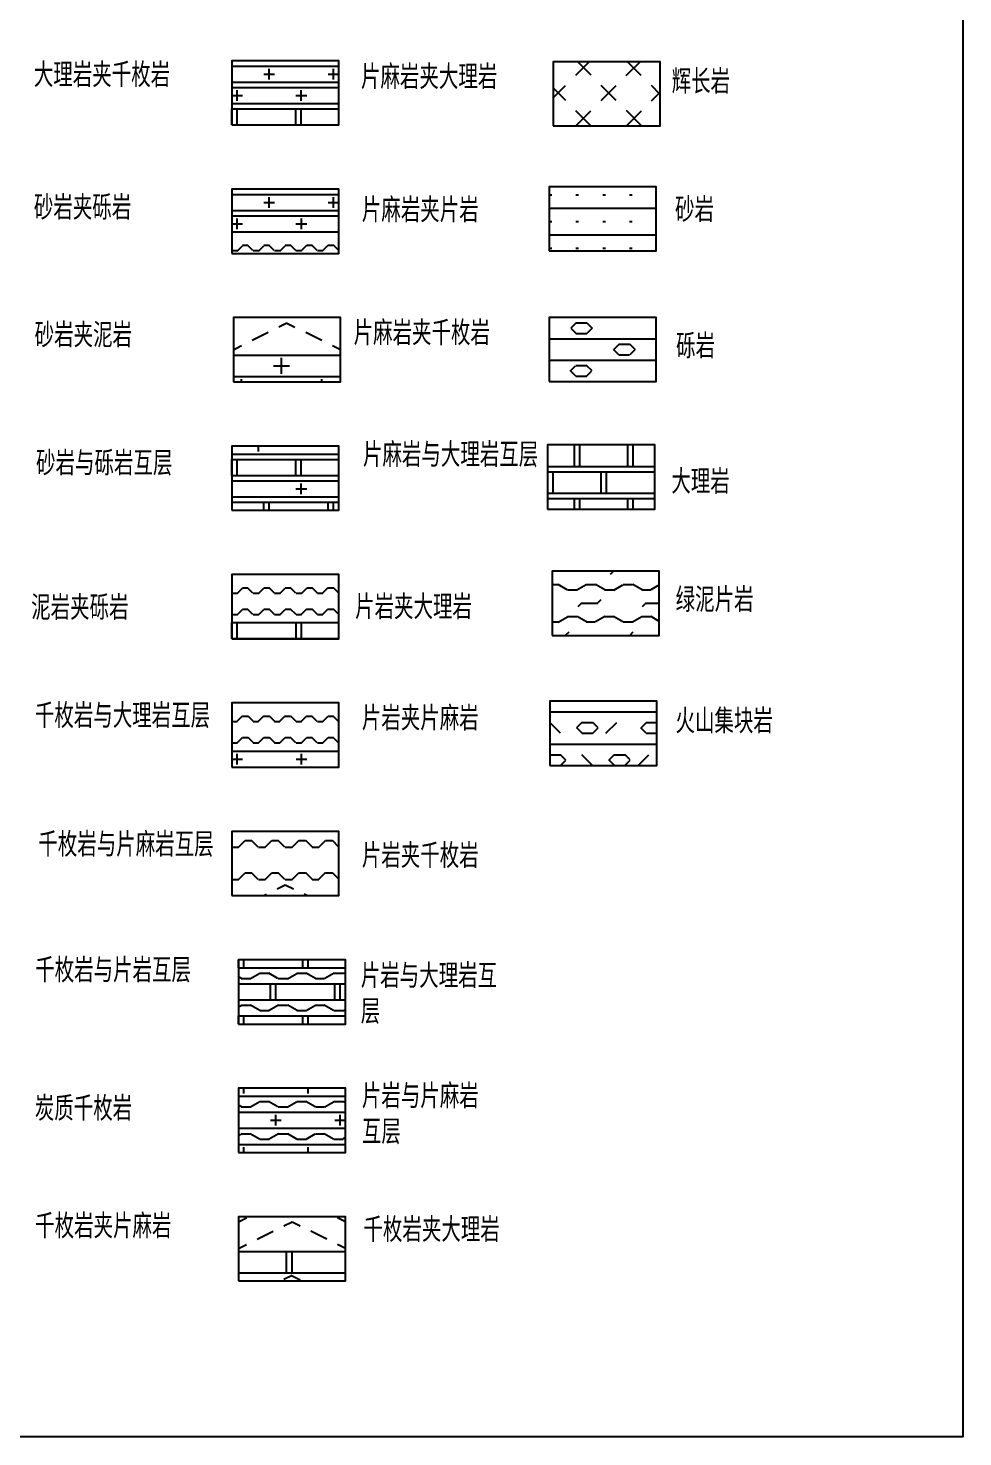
# Model space of a CAD drawing. Extents: x 0 to 0.364, y 0 to 0.528.
# Drawn here: x 0.1894 to 0.3641, y 0 to 0.2632 of the extents above; entities that cross this region are included whole.
import ezdxf

# ---------------------------------------------------------------- set-up
doc = ezdxf.new("R2010")
doc.units = 0
doc.header["$MEASUREMENT"] = 0
doc.layers.get('0').update_dxf_attribs({"linetype": 'CONTINUOUS'})
doc.styles.add('LZ_FONTS_FS', font='hxm.ttf', dxfattribs={"width": 0.7})

msp = doc.modelspace()

# ---------------------------------------------------------------- hatches: boundary and pattern name
h = msp.add_hatch()
h.set_pattern_fill('TKPMY+DLY', color=256, scale=0.001, style=0, pattern_type=2)
h.set_pattern_definition([(0, (-0.072566, 0.053142), (0, 0.012), []), (0, (-0.072566, 0.056142), (0, 0.012), []), (90, (-0.072566, 0.053142), (-0.012, 0.012), [0.003, -0.009]), (90, (-0.071566, 0.053142), (-0.012, 0.012), [0.003, -0.009]), (0, (-0.072566, 0.057142), (0, 0.012), []), (0, (-0.072566, 0.060142), (0, 0.012), []), (0, (-0.072566, 0.058642), (0.006, 0.012), [0.002, -0.01]), (90, (-0.071566, 0.057642), (-0.012, 7e-19), [0.002, -0.022]), (90, (-0.065566, 0.069642), (-0.012, 7e-19), [0.002, -0.022]), (0, (-0.072566, 0.061142), (0, 0.012), []), (0, (-0.072566, 0.064142), (0, 0.012), []), (0, (-0.066566, 0.062642), (0.006, 0.012), [0.002, -0.01]), (90, (-0.065566, 0.061642), (-0.012, 7e-19), [0.002, -0.022]), (90, (-0.059566, 0.073642), (-0.012, 7e-19), [0.002, -0.022])])
h.paths.add_polyline_path([(0.22743, 0.24514), (0.24743, 0.24514), (0.24743, 0.25714), (0.22743, 0.25714)])
h = msp.add_hatch()
h.set_pattern_fill('TKHCY', color=256, scale=0.001, style=0, pattern_type=2)
h.set_pattern_definition([(45, (-0.1325195, 0.2449685), (-0.00471405, 0.00471405), [0.004, -0.00266667]), (135, (-0.129693, 0.2449685), (-0.00471405, -0.00471405), [0.004, -0.00266667])])
h.paths.add_polyline_path([(0.30748, 0.24497), (0.30748, 0.25697), (0.28748, 0.25697), (0.28748, 0.24497)])
h = msp.add_hatch()
h.set_pattern_fill('TKPMY+PY', color=256, scale=0.001, style=0, pattern_type=2)
h.set_pattern_definition([(0, (-0.072566, 0.057142), (0, 0.012), []), (0, (-0.072566, 0.060142), (0, 0.012), []), (0, (-0.072566, 0.058642), (0.006, 0.012), [0.002, -0.01]), (90, (-0.071566, 0.057642), (-0.012, 7e-19), [0.002, -0.022]), (90, (-0.065566, 0.069642), (-0.012, 7e-19), [0.002, -0.022]), (0, (-0.072566, 0.061142), (0, 0.012), []), (0, (-0.072566, 0.064142), (0, 0.012), []), (0, (-0.066566, 0.062642), (0.006, 0.012), [0.002, -0.01]), (90, (-0.065566, 0.061642), (-0.012, 7e-19), [0.002, -0.022]), (90, (-0.059566, 0.073642), (-0.012, 7e-19), [0.002, -0.022]), (0, (-0.072566, 0.053642), (0.004, 0.012), [0.001, -0.007]), (45, (-0.071566, 0.053642), (2e-18, 0.024), [0.0014142, -0.01555635]), (45, (-0.063566, 0.053642), (2e-18, 0.024), [0.0014142, -0.01555635]), (45, (-0.055566, 0.053642), (2e-18, 0.024), [0.0014142, -0.01555635]), (135, (-0.072566, 0.053642), (-0.024, 2e-18), [0.0014142, -0.01555635]), (135, (-0.064566, 0.053642), (-0.024, 2e-18), [0.0014142, -0.01555635]), (135, (-0.056566, 0.053642), (-0.024, 2e-18), [0.0014142, -0.01555635]), (0, (-0.068566, 0.053642), (0.004, 0.012), [0.001, -0.007]), (45, (-0.067566, 0.053642), (2e-18, 0.024), [0.0014142, -0.01555635]), (135, (-0.068566, 0.053642), (-0.024, 2e-18), [0.0014142, -0.01555635]), (45, (-0.059566, 0.053642), (2e-18, 0.024), [0.0014142, -0.01555635]), (135, (-0.060566, 0.053642), (-0.024, 2e-18), [0.0014142, -0.01555635]), (45, (-0.051566, 0.053642), (2e-18, 0.024), [0.0014142, -0.01555635]), (135, (-0.052566, 0.053642), (-0.024, 2e-18), [0.0014142, -0.01555635]), (0, (-0.070566, 0.054642), (0.004, 0.012), [0.001, -0.007]), (0, (-0.066566, 0.054642), (0.004, 0.012), [0.001, -0.007])])
h.paths.add_polyline_path([(0.24743, 0.22114), (0.24743, 0.23314), (0.22743, 0.23314), (0.22743, 0.22114)])
h = msp.add_hatch()
h.set_pattern_fill('TKSY', color=256, scale=0.001, style=0, pattern_type=2)
h.set_pattern_definition([(0, (-0.1932347, 0.149598), (0, 0.005), []), (0, (-0.1932347, 0.147098), (0, 0.005), [0.0005, -0.0045])])
h.paths.add_polyline_path([(0.30677, 0.2216), (0.30677, 0.2336), (0.28677, 0.2336), (0.28677, 0.2216)])
h = msp.add_hatch()
h.set_pattern_fill('TKPMY+QMY', color=256, scale=0.001, style=0, pattern_type=2)
h.set_pattern_definition([(26.565, (-0.072252, 0.053142), (5e-11, 0.015), [0.001677, -0.0022361, 0.0033541, -0.0598148]), (26.565, (-0.063752, 0.057392), (5e-11, 0.015), [0.001677, -0.065405]), (153.435, (-0.052252, 0.053142), (5e-11, -0.015), [0.001677, -0.0022361, 0.0033541, -0.0598148]), (333.435, (-0.062252, 0.058142), (-5e-11, 0.015), [0.001677, -0.065405]), (26.565, (-0.052252, 0.053142), (5e-11, 0.015), [0.001677, -0.0022361, 0.0033541, -0.0598148]), (26.565, (-0.043752, 0.057392), (5e-11, 0.015), [0.001677, -0.065405]), (153.435, (-0.032252, 0.053142), (5e-11, -0.015), [0.001677, -0.0022361, 0.0033541, -0.0598148]), (333.435, (-0.042252, 0.058142), (-5e-11, 0.015), [0.001677, -0.065405]), (26.565, (-0.032252, 0.053142), (5e-11, 0.015), [0.001677, -0.0022361, 0.0033541, -0.0598148]), (26.565, (-0.023752, 0.057392), (5e-11, 0.015), [0.001677, -0.065405]), (153.435, (-0.012252, 0.053142), (5e-11, -0.015), [0.001677, -0.0022361, 0.0033541, -0.0598148]), (333.435, (-0.022252, 0.058142), (-5e-11, 0.015), [0.001677, -0.065405]), (0, (-0.072252, 0.059142), (0, 0.015), []), (0, (-0.072252, 0.063142), (0, 0.015), []), (0, (-0.072252, 0.067142), (0, 0.015), []), (0, (-0.072252, 0.061142), (0.015, 0.015), [0.003, -0.012]), (90, (-0.070752, 0.059642), (-0.015, 0.015), [0.003, -0.012]), (0, (-0.064752, 0.065142), (0.015, 0.015), [0.003, -0.012]), (90, (-0.063252, 0.063642), (-0.015, 0.015), [0.003, -0.012])])
h.paths.add_polyline_path([(0.22775, 0.20914), (0.22775, 0.19714), (0.24775, 0.19714), (0.24775, 0.20914)])
h = msp.add_hatch()
h.set_pattern_fill('TKLY', color=256, scale=0.001, style=0, pattern_type=2)
h.set_pattern_definition([(0, (-0.2532347, -0.018824), (0, 0.004), []), (0, (-0.2522347, -0.017824), (0.008, 0.004), [0.002, -0.014]), (0, (-0.2522347, -0.015824), (0.008, 0.004), [0.002, -0.014]), (45, (-0.2502347, -0.017824), (-0.008, -0.004), [0.00141421, -0.0212132]), (45, (-0.2532347, -0.016824), (-0.008, -0.004), [0.00141421, -0.0212132]), (135, (-0.2492347, -0.016824), (-0.008, 0.004), [0.00141421, -0.0212132]), (135, (-0.2522347, -0.017824), (-0.008, 0.004), [0.00141421, -0.0212132])])
h.paths.add_polyline_path([(0.30677, 0.19718), (0.30677, 0.20918), (0.28677, 0.20918), (0.28677, 0.19718)])
h = msp.add_hatch()
h.set_pattern_fill('TKPMY-DLY', color=256, scale=0.001, style=0, pattern_type=2)
h.set_pattern_definition([(0, (-0.072566, 0.054642), (0, 0.008), []), (0, (-0.072566, 0.051642), (0, 0.008), []), (90, (-0.072566, 0.051642), (-0.012, 7e-19), [0.003, -0.013]), (90, (-0.071566, 0.051642), (-0.012, 7e-19), [0.003, -0.013]), (90, (-0.066566, 0.059642), (-0.012, 7e-19), [0.003, -0.013]), (90, (-0.065566, 0.059642), (-0.012, 7e-19), [0.003, -0.013]), (0, (-0.072566, 0.055642), (0, 0.008), []), (0, (-0.072566, 0.058642), (0, 0.008), []), (0, (-0.072566, 0.057142), (0.008, 0.008), [0.002, -0.014]), (90, (-0.071566, 0.056142), (-0.008, 0.008), [0.002, -0.014])])
h.paths.add_polyline_path([(0.22743, 0.17314), (0.24743, 0.17314), (0.24743, 0.18514), (0.22743, 0.18514)])
h = msp.add_hatch()
h.set_pattern_fill('TKDLY', color=256, scale=0.001, style=0, pattern_type=2)
h.set_pattern_definition([(0, (-0.253521, 0.1253377), (0, 0.005), []), (0, (-0.253521, 0.1263377), (0, 0.005), []), (90, (-0.253521, 0.1263377), (-0.005, 0.005), [0.004, -0.006]), (90, (-0.252521, 0.1263377), (-0.005, 0.005), [0.004, -0.006])])
h.paths.add_polyline_path([(0.28648, 0.18534), (0.28648, 0.17334), (0.30648, 0.17334), (0.30648, 0.18534)])
h = msp.add_hatch()
h.set_pattern_fill('TKPY+DLY', color=256, scale=0.001, style=0, pattern_type=2)
h.set_pattern_definition([(0, (-0.072566, 0.057642), (0.004, 0.012), [0.001, -0.007]), (45, (-0.071566, 0.057642), (2e-18, 0.024), [0.0014142, -0.01555635]), (45, (-0.063566, 0.057642), (2e-18, 0.024), [0.0014142, -0.01555635]), (45, (-0.055566, 0.057642), (2e-18, 0.024), [0.0014142, -0.01555635]), (135, (-0.072566, 0.057642), (-0.024, 2e-18), [0.0014142, -0.01555635]), (135, (-0.064566, 0.057642), (-0.024, 2e-18), [0.0014142, -0.01555635]), (135, (-0.056566, 0.057642), (-0.024, 2e-18), [0.0014142, -0.01555635]), (0, (-0.068566, 0.057642), (0.004, 0.012), [0.001, -0.007]), (45, (-0.067566, 0.057642), (2e-18, 0.024), [0.0014142, -0.01555635]), (135, (-0.068566, 0.057642), (-0.024, 2e-18), [0.0014142, -0.01555635]), (45, (-0.059566, 0.057642), (2e-18, 0.024), [0.0014142, -0.01555635]), (135, (-0.060566, 0.057642), (-0.024, 2e-18), [0.0014142, -0.01555635]), (45, (-0.051566, 0.057642), (2e-18, 0.024), [0.0014142, -0.01555635]), (135, (-0.052566, 0.057642), (-0.024, 2e-18), [0.0014142, -0.01555635]), (0, (-0.070566, 0.058642), (0.004, 0.012), [0.001, -0.007]), (0, (-0.066566, 0.058642), (0.004, 0.012), [0.001, -0.007]), (0, (-0.068566, 0.061642), (0.004, 0.012), [0.001, -0.007]), (45, (-0.067566, 0.061642), (2e-18, 0.024), [0.0014142, -0.01555635]), (45, (-0.059566, 0.061642), (2e-18, 0.024), [0.0014142, -0.01555635]), (45, (-0.051566, 0.061642), (2e-18, 0.024), [0.0014142, -0.01555635]), (135, (-0.068566, 0.061642), (-0.024, 2e-18), [0.0014142, -0.01555635]), (135, (-0.060566, 0.061642), (-0.024, 2e-18), [0.0014142, -0.01555635]), (135, (-0.052566, 0.061642), (-0.024, 2e-18), [0.0014142, -0.01555635]), (0, (-0.064566, 0.061642), (0.004, 0.012), [0.001, -0.007]), (45, (-0.063566, 0.061642), (2e-18, 0.024), [0.0014142, -0.01555635]), (45, (-0.055566, 0.061642), (2e-18, 0.024), [0.0014142, -0.01555635]), (45, (-0.047566, 0.061642), (2e-18, 0.024), [0.0014142, -0.01555635]), (135, (-0.064566, 0.061642), (-0.024, 2e-18), [0.0014142, -0.01555635]), (135, (-0.056566, 0.061642), (-0.024, 2e-18), [0.0014142, -0.01555635]), (135, (-0.048566, 0.061642), (-0.024, 2e-18), [0.0014142, -0.01555635]), (0, (-0.066566, 0.062642), (0.004, 0.012), [0.001, -0.007]), (0, (-0.062566, 0.062642), (0.004, 0.012), [0.001, -0.007]), (0, (-0.072566, 0.053142), (0, 0.012), []), (0, (-0.072566, 0.056142), (0, 0.012), []), (90, (-0.072566, 0.053142), (-0.012, 0.012), [0.003, -0.009]), (90, (-0.071566, 0.053142), (-0.012, 0.012), [0.003, -0.009])])
h.paths.add_polyline_path([(0.24743, 0.14914), (0.24743, 0.16114), (0.22743, 0.16114), (0.22743, 0.14914)])
h = msp.add_hatch()
h.set_pattern_fill('TKLNPY', color=256, scale=0.001, style=0, pattern_type=2)
h.set_pattern_definition([(30, (-0.0718103, -0.0637402), (0.003464101, 0.006), [0.002, -0.01]), (0, (-0.070078, -0.06274), (0.0034641, 0.006), [0.00173205, -0.00519615]), (0, (-0.0735423, -0.06374), (0.0034641, 0.006), [0.00173205, -0.00519615]), (150, (-0.0735423, -0.0637402), (-0.006928203, -3e-10), [0.002, -0.01]), (0, (-0.073176, -0.06624), (0.006, 0.006), [0.003, -0.009]), (45, (-0.070176, -0.06624), (-0.006, 0.006), [0.000938, -0.00754728]), (225, (-0.073176, -0.06624), (0.006, -0.006), [0.000938, -0.00754728])])
h.paths.add_polyline_path([(0.30732, 0.14976), (0.30732, 0.16176), (0.28732, 0.16176), (0.28732, 0.14976)])
h = msp.add_hatch()
h.set_pattern_fill('TKPY+PMY', color=256, scale=0.001, style=0, pattern_type=2)
h.set_pattern_definition([(0, (-0.072566, 0.053142), (0, 0.012), []), (0, (-0.072566, 0.056142), (0, 0.012), []), (0, (-0.072566, 0.054642), (0.006, 0.012), [0.002, -0.01]), (90, (-0.071566, 0.053642), (-0.012, 7e-19), [0.002, -0.022]), (90, (-0.065566, 0.065642), (-0.012, 7e-19), [0.002, -0.022]), (0, (-0.072566, 0.057642), (0.004, 0.012), [0.001, -0.007]), (45, (-0.071566, 0.057642), (2e-18, 0.024), [0.0014142, -0.01555635]), (45, (-0.063566, 0.057642), (2e-18, 0.024), [0.0014142, -0.01555635]), (45, (-0.055566, 0.057642), (2e-18, 0.024), [0.0014142, -0.01555635]), (135, (-0.072566, 0.057642), (-0.024, 2e-18), [0.0014142, -0.01555635]), (135, (-0.064566, 0.057642), (-0.024, 2e-18), [0.0014142, -0.01555635]), (135, (-0.056566, 0.057642), (-0.024, 2e-18), [0.0014142, -0.01555635]), (0, (-0.068566, 0.057642), (0.004, 0.012), [0.001, -0.007]), (45, (-0.067566, 0.057642), (2e-18, 0.024), [0.0014142, -0.01555635]), (135, (-0.068566, 0.057642), (-0.024, 2e-18), [0.0014142, -0.01555635]), (45, (-0.059566, 0.057642), (2e-18, 0.024), [0.0014142, -0.01555635]), (135, (-0.060566, 0.057642), (-0.024, 2e-18), [0.0014142, -0.01555635]), (45, (-0.051566, 0.057642), (2e-18, 0.024), [0.0014142, -0.01555635]), (135, (-0.052566, 0.057642), (-0.024, 2e-18), [0.0014142, -0.01555635]), (0, (-0.070566, 0.058642), (0.004, 0.012), [0.001, -0.007]), (0, (-0.066566, 0.058642), (0.004, 0.012), [0.001, -0.007]), (0, (-0.068566, 0.061642), (0.004, 0.012), [0.001, -0.007]), (45, (-0.067566, 0.061642), (2e-18, 0.024), [0.0014142, -0.01555635]), (45, (-0.059566, 0.061642), (2e-18, 0.024), [0.0014142, -0.01555635]), (45, (-0.051566, 0.061642), (2e-18, 0.024), [0.0014142, -0.01555635]), (135, (-0.068566, 0.061642), (-0.024, 2e-18), [0.0014142, -0.01555635]), (135, (-0.060566, 0.061642), (-0.024, 2e-18), [0.0014142, -0.01555635]), (135, (-0.052566, 0.061642), (-0.024, 2e-18), [0.0014142, -0.01555635]), (0, (-0.064566, 0.061642), (0.004, 0.012), [0.001, -0.007]), (45, (-0.063566, 0.061642), (2e-18, 0.024), [0.0014142, -0.01555635]), (45, (-0.055566, 0.061642), (2e-18, 0.024), [0.0014142, -0.01555635]), (45, (-0.047566, 0.061642), (2e-18, 0.024), [0.0014142, -0.01555635]), (135, (-0.064566, 0.061642), (-0.024, 2e-18), [0.0014142, -0.01555635]), (135, (-0.056566, 0.061642), (-0.024, 2e-18), [0.0014142, -0.01555635]), (135, (-0.048566, 0.061642), (-0.024, 2e-18), [0.0014142, -0.01555635]), (0, (-0.066566, 0.062642), (0.004, 0.012), [0.001, -0.007]), (0, (-0.062566, 0.062642), (0.004, 0.012), [0.001, -0.007])])
h.paths.add_polyline_path([(0.24743, 0.12514), (0.24743, 0.13714), (0.22743, 0.13714), (0.22743, 0.12514)])
h = msp.add_hatch()
h.set_pattern_fill('TKHSJKY', color=256, scale=0.001, style=0, pattern_type=2)
h.set_pattern_definition([(45, (-0.36862, -0.042547), (-0.012, 0.012), [0.00282843, -0.01414214]), (45, (-0.35062, -0.036547), (-0.012, 0.012), [0.00282843, -0.01414214]), (135, (-0.35912, -0.036547), (-0.012, -0.012), [0.00282843, -0.00565685]), (0, (-0.37312, -0.0425465), (0.006, 0.006), [0.002, -0.01]), (45, (-0.37112, -0.0425465), (-0.006, 0.006), [0.00141421, -0.00707107]), (135, (-0.37312, -0.0425465), (-0.006, -0.006), [0.00141421, -0.00707107]), (0, (-0.37312, -0.0405465), (0.006, 0.006), [0.002, -0.01]), (135, (-0.37012, -0.0415465), (-0.006, -0.006), [0.00141421, -0.00707107]), (225, (-0.37312, -0.0405465), (0.006, -0.006), [0.00141421, -0.00707107]), (0, (-0.37312, -0.0385465), (0, 0.006), [])])
h.paths.add_polyline_path([(0.30688, 0.12545), (0.30688, 0.13745), (0.28688, 0.13745), (0.28688, 0.12545)])
h = msp.add_hatch()
h.set_pattern_fill('TKPY+QMY', color=256, scale=0.001, style=0, pattern_type=2)
h.set_pattern_definition([(0, (-0.072566, 0.059142), (0.005, 0.015), [0.00125, -0.00875]), (45, (-0.071316, 0.059142), (4e-18, 0.03), [0.0017678, -0.0194454]), (45, (-0.061316, 0.059142), (4e-18, 0.03), [0.0017678, -0.0194454]), (45, (-0.051316, 0.059142), (4e-18, 0.03), [0.0017678, -0.0194454]), (135, (-0.072566, 0.059142), (-0.03, 4e-18), [0.0017678, -0.0194454]), (135, (-0.062566, 0.059142), (-0.03, 4e-18), [0.0017678, -0.0194454]), (135, (-0.052566, 0.059142), (-0.03, 4e-18), [0.0017678, -0.0194454]), (0, (-0.067566, 0.059142), (0.005, 0.015), [0.00125, -0.00875]), (45, (-0.066316, 0.059142), (4e-18, 0.03), [0.0017678, -0.0194454]), (135, (-0.067566, 0.059142), (-0.03, 4e-18), [0.0017678, -0.0194454]), (45, (-0.056316, 0.059142), (4e-18, 0.03), [0.0017678, -0.0194454]), (135, (-0.057566, 0.059142), (-0.03, 4e-18), [0.0017678, -0.0194454]), (45, (-0.046316, 0.059142), (4e-18, 0.03), [0.0017678, -0.0194454]), (135, (-0.047566, 0.059142), (-0.03, 4e-18), [0.0017678, -0.0194454]), (0, (-0.070066, 0.060392), (0.005, 0.015), [0.00125, -0.00875]), (0, (-0.065066, 0.060392), (0.005, 0.015), [0.00125, -0.00875]), (0, (-0.072566, 0.065142), (0.005, 0.015), [0.00125, -0.00875]), (45, (-0.071316, 0.065142), (4e-18, 0.03), [0.0017678, -0.0194454]), (45, (-0.061316, 0.065142), (4e-18, 0.03), [0.0017678, -0.0194454]), (45, (-0.051316, 0.065142), (4e-18, 0.03), [0.0017678, -0.0194454]), (135, (-0.072566, 0.065142), (-0.03, 4e-18), [0.0017678, -0.0194454]), (135, (-0.062566, 0.065142), (-0.03, 4e-18), [0.0017678, -0.0194454]), (135, (-0.052566, 0.065142), (-0.03, 4e-18), [0.0017678, -0.0194454]), (0, (-0.067566, 0.065142), (0.005, 0.015), [0.00125, -0.00875]), (45, (-0.066316, 0.065142), (4e-18, 0.03), [0.0017678, -0.0194454]), (135, (-0.067566, 0.065142), (-0.03, 4e-18), [0.0017678, -0.0194454]), (45, (-0.056316, 0.065142), (4e-18, 0.03), [0.0017678, -0.0194454]), (135, (-0.057566, 0.065142), (-0.03, 4e-18), [0.0017678, -0.0194454]), (45, (-0.046316, 0.065142), (4e-18, 0.03), [0.0017678, -0.0194454]), (135, (-0.047566, 0.065142), (-0.03, 4e-18), [0.0017678, -0.0194454]), (0, (-0.070066, 0.066392), (0.005, 0.015), [0.00125, -0.00875]), (0, (-0.065066, 0.066392), (0.005, 0.015), [0.00125, -0.00875]), (26.565, (-0.072566, 0.053142), (5e-11, 0.015), [0.001677, -0.0022361, 0.0033541, -0.0598148]), (26.565, (-0.064066, 0.057392), (5e-11, 0.015), [0.001677, -0.065405]), (153.435, (-0.052566, 0.053142), (5e-11, -0.015), [0.001677, -0.0022361, 0.0033541, -0.0598148]), (333.435, (-0.062566, 0.058142), (-5e-11, 0.015), [0.001677, -0.065405]), (26.565, (-0.052566, 0.053142), (5e-11, 0.015), [0.001677, -0.0022361, 0.0033541, -0.0598148]), (26.565, (-0.044066, 0.057392), (5e-11, 0.015), [0.001677, -0.065405]), (153.435, (-0.032566, 0.053142), (5e-11, -0.015), [0.001677, -0.0022361, 0.0033541, -0.0598148]), (333.435, (-0.042566, 0.058142), (-5e-11, 0.015), [0.001677, -0.065405]), (26.565, (-0.032566, 0.053142), (5e-11, 0.015), [0.001677, -0.0022361, 0.0033541, -0.0598148]), (26.565, (-0.024066, 0.057392), (5e-11, 0.015), [0.001677, -0.065405]), (153.435, (-0.012566, 0.053142), (5e-11, -0.015), [0.001677, -0.0022361, 0.0033541, -0.0598148]), (333.435, (-0.022566, 0.058142), (-5e-11, 0.015), [0.001677, -0.065405])])
h.paths.add_polyline_path([(0.24743, 0.10114), (0.24743, 0.11314), (0.22743, 0.11314), (0.22743, 0.10114)])
h = msp.add_hatch()
h.set_pattern_fill('TKPY-DLY', color=256, scale=0.001, style=0, pattern_type=2)
h.set_pattern_definition([(30, (-0.0704434, 0.0556422), (0.0034641, 0.006), [0.002, -0.01]), (0, (-0.0687114, 0.056642), (0.0034641, 0.006), [0.00173205, -0.00519615]), (0, (-0.0721755, 0.055642), (0.0034641, 0.006), [0.00173205, -0.00519615]), (150, (-0.0721755, 0.0556422), (-0.006928203, -3e-10), [0.002, -0.01]), (0, (-0.0713095, 0.054642), (0, 0.006), []), (0, (-0.0713095, 0.051642), (0, 0.006), []), (90, (-0.07131, 0.051642), (-0.012, 0.012), [0.003, -0.009]), (90, (-0.07031, 0.051642), (-0.012, 0.012), [0.003, -0.009]), (90, (-0.06531, 0.057642), (-0.012, 0.012), [0.003, -0.009]), (90, (-0.06431, 0.057642), (-0.012, 0.012), [0.003, -0.009])])
h.paths.add_polyline_path([(0.22869, 0.07714), (0.24869, 0.07714), (0.24869, 0.08914), (0.22869, 0.08914)])
h = msp.add_hatch()
h.set_pattern_fill('TKPY-PMY', color=256, scale=0.001, style=0, pattern_type=2)
h.set_pattern_definition([(30, (-0.0704434, 0.0556422), (0.0034641, 0.006), [0.002, -0.01]), (0, (-0.0687114, 0.056642), (0.0034641, 0.006), [0.00173205, -0.00519615]), (0, (-0.0721755, 0.055642), (0.0034641, 0.006), [0.00173205, -0.00519615]), (150, (-0.0721755, 0.0556422), (-0.006928203, -3e-10), [0.002, -0.01]), (0, (-0.0713095, 0.054642), (0, 0.006), []), (0, (-0.0713095, 0.051642), (0, 0.006), []), (0, (-0.07131, 0.053142), (0.012, 0.012), [0.002, -0.01]), (90, (-0.07031, 0.052142), (-0.012, 0.012), [0.002, -0.01]), (0, (-0.06531, 0.059142), (0.012, 0.012), [0.002, -0.01]), (90, (-0.06431, 0.058142), (-0.012, 0.012), [0.002, -0.01])])
h.paths.add_polyline_path([(0.24869, 0.05314), (0.24869, 0.06514), (0.22869, 0.06514), (0.22869, 0.05314)])
h = msp.add_hatch()
h.set_pattern_fill('TKQMY+DLY', color=256, scale=0.001, style=0, pattern_type=2)
h.set_pattern_definition([(26.565, (-0.13131, -0.114858), (5e-11, 0.015), [0.00167705, -0.0022361, 0.0033541, -0.0598148]), (26.565, (-0.12281, -0.110608), (5e-11, 0.015), [0.001677, -0.065405]), (153.435, (-0.11131, -0.114858), (5e-11, -0.015), [0.00167705, -0.0022361, 0.0033541, -0.0598148]), (333.435, (-0.12131, -0.109858), (-5e-11, 0.015), [0.001677, -0.065405]), (26.565, (-0.11131, -0.114858), (5e-11, 0.015), [0.00167705, -0.0022361, 0.0033541, -0.0598148]), (26.565, (-0.10281, -0.110608), (5e-11, 0.015), [0.001677, -0.065405]), (153.435, (-0.09131, -0.114858), (5e-11, -0.015), [0.001677, -0.0022361, 0.0033541, -0.0598148]), (333.435, (-0.10131, -0.109858), (-5e-11, 0.015), [0.001677, -0.065405]), (26.565, (-0.09131, -0.114858), (5e-11, 0.015), [0.001677, -0.0022361, 0.0033541, -0.0598148]), (26.565, (-0.08281, -0.110608), (5e-11, 0.015), [0.001677, -0.065405]), (153.435, (-0.07131, -0.114858), (5e-11, -0.015), [0.001677, -0.0022361, 0.0033541, -0.0598148]), (333.435, (-0.08131, -0.109858), (-5e-11, 0.015), [0.001677, -0.065405]), (26.565, (-0.13131, -0.109858), (5e-11, 0.015), [0.00167705, -0.0022361, 0.0033541, -0.0598148]), (26.565, (-0.12281, -0.105608), (5e-11, 0.015), [0.001677, -0.065405]), (153.435, (-0.11131, -0.109858), (5e-11, -0.015), [0.00167705, -0.0022361, 0.0033541, -0.0598148]), (333.435, (-0.12131, -0.104858), (-5e-11, 0.015), [0.001677, -0.065405]), (26.565, (-0.11131, -0.109858), (5e-11, 0.015), [0.00167705, -0.0022361, 0.0033541, -0.0598148]), (26.565, (-0.10281, -0.105608), (5e-11, 0.015), [0.001677, -0.065405]), (153.435, (-0.09131, -0.109858), (5e-11, -0.015), [0.001677, -0.0022361, 0.0033541, -0.0598148]), (333.435, (-0.10131, -0.104858), (-5e-11, 0.015), [0.001677, -0.065405]), (26.565, (-0.09131, -0.109858), (5e-11, 0.015), [0.001677, -0.0022361, 0.0033541, -0.0598148]), (26.565, (-0.08281, -0.105608), (5e-11, 0.015), [0.001677, -0.065405]), (153.435, (-0.07131, -0.109858), (5e-11, -0.015), [0.001677, -0.0022361, 0.0033541, -0.0598148]), (333.435, (-0.08131, -0.104858), (-5e-11, 0.015), [0.001677, -0.065405]), (0, (-0.13131, -0.104358), (0, 0.015), []), (0, (-0.13131, -0.100358), (0, 0.015), []), (90, (-0.12981, -0.104358), (-0.015, 9e-19), [0.004, -0.026]), (90, (-0.12881, -0.104358), (-0.015, 9e-19), [0.004, -0.026]), (90, (-0.12231, -0.089358), (-0.015, 9e-19), [0.004, -0.026]), (90, (-0.12131, -0.089358), (-0.015, 9e-19), [0.004, -0.026])])
h.paths.add_polyline_path([(0.24869, 0.02914), (0.24869, 0.04114), (0.22869, 0.04114), (0.22869, 0.02914)])

# ---------------------------------------------------------------- linework, layer by layer
for points in [[(0, 0.52844), (0.36407, 0.52844), (0.36407, 0), (0, 0)], [(0.22743, 0.24514), (0.24743, 0.24514), (0.24743, 0.25714), (0.22743, 0.25714)], [(0.28748, 0.24497), (0.30748, 0.24497), (0.30748, 0.25697), (0.28748, 0.25697)], [(0.22743, 0.22114), (0.24743, 0.22114), (0.24743, 0.23314), (0.22743, 0.23314)], [(0.28677, 0.2216), (0.30677, 0.2216), (0.30677, 0.2336), (0.28677, 0.2336)], [(0.22775, 0.19714), (0.24775, 0.19714), (0.24775, 0.20914), (0.22775, 0.20914)], [(0.28677, 0.19718), (0.30677, 0.19718), (0.30677, 0.20918), (0.28677, 0.20918)], [(0.22743, 0.17314), (0.24743, 0.17314), (0.24743, 0.18514), (0.22743, 0.18514)], [(0.28648, 0.17334), (0.30648, 0.17334), (0.30648, 0.18534), (0.28648, 0.18534)], [(0.22743, 0.14914), (0.24743, 0.14914), (0.24743, 0.16114), (0.22743, 0.16114)], [(0.28732, 0.14976), (0.30732, 0.14976), (0.30732, 0.16176), (0.28732, 0.16176)], [(0.22743, 0.12514), (0.24743, 0.12514), (0.24743, 0.13714), (0.22743, 0.13714)], [(0.28688, 0.12545), (0.30688, 0.12545), (0.30688, 0.13745), (0.28688, 0.13745)], [(0.22743, 0.10114), (0.24743, 0.10114), (0.24743, 0.11314), (0.22743, 0.11314)], [(0.22869, 0.07714), (0.24869, 0.07714), (0.24869, 0.08914), (0.22869, 0.08914)], [(0.22869, 0.05314), (0.24869, 0.05314), (0.24869, 0.06514), (0.22869, 0.06514)], [(0.22869, 0.05314), (0.24869, 0.05314), (0.24869, 0.06514), (0.22869, 0.06514)], [(0.22869, 0.02914), (0.24869, 0.02914), (0.24869, 0.04114), (0.22869, 0.04114)]]:
    msp.add_lwpolyline(points, close=True)

# ---------------------------------------------------------------- texts
at = {"char_height": 0.004, "attachment_point": 1, "style": 'LZ_FONTS_FS'}
for s, insert, width in [('\\fTxt|b0|i0|c134|p2;大理岩夹千枚岩', (0.19045, 0.25665), 0.0301), ('\\fTxt|b0|i0|c134|p2;片麻岩夹大理岩', (0.25159, 0.25628), 0.0314494), ('\\fTxt|b0|i0|c134|p2;辉长岩', (0.30965, 0.25541), 0.0221), ('\\fTxt|b0|i0|c134|p2;砂岩夹砾岩', (0.19046, 0.23187), 0.0306), ('\\fTxt|b0|i0|c134|p2;片麻岩夹片岩', (0.25175, 0.2314), 0.0305071), ('\\fTxt|b0|i0|c134|p2;砂岩', (0.31029, 0.23146), 0.0315), ('\\fTxt|b0|i0|c134|p2;砂岩夹泥岩', (0.1906, 0.20802), 0.0257), ('\\fTxt|b0|i0|c134|p2;片麻岩夹千枚岩', (0.25021, 0.20843), 0.0333084), ('\\fTxt|b0|i0|c134|p2;砾岩', (0.31049, 0.20598), 0.0261), ('\\fTxt|b0|i0|c134|p2;砂岩与砾岩互层', (0.19087, 0.18409), 0.0315), ('\\fTxt|b0|i0|c134|p2;片麻岩与大理岩互层', (0.25196, 0.18567), 0.0325087), ('\\fTxt|b0|i0|c134|p2;大理岩', (0.3096, 0.18066), 0.0243), ('\\fTxt|b0|i0|c134|p2;绿泥片岩', (0.3104, 0.15857), 0.0291), ('\\fTxt|b0|i0|c134|p2;泥岩夹砾岩', (0.18995, 0.15711), 0.0377168), ('\\fTxt|b0|i0|c134|p2;片岩夹大理岩', (0.25049, 0.15723), 0.0356685), ('\\fTxt|b0|i0|c134|p2;千枚岩与大理岩互层', (0.19064, 0.1369), 0.0311), ('\\fTxt|b0|i0|c134|p2;片岩夹片麻岩', (0.25175, 0.13643), 0.0360326), ('\\fTxt|b0|i0|c134|p2;火山集块岩', (0.31037, 0.1359), 0.0302325), ('\\fTxt|b0|i0|c134|p2;千枚岩与片麻岩互层', (0.19129, 0.11284), 0.0315), ('\\fTxt|b0|i0|c134|p2;片岩夹千枚岩', (0.25175, 0.11074), 0.0368051), ('\\fTxt|b0|i0|c134|p2;千枚岩与片岩互层', (0.1907, 0.08935), 0.030682), ('\\fTxt|b0|i0|c134|p2;片岩与大理岩互层', (0.25155, 0.0883), 0.0260382), ('\\fTxt|b0|i0|c134|p2;片岩与片麻岩互层', (0.25176, 0.06583), 0.0240729), ('\\fTxt|b0|i0|c134|p2;炭质千枚岩', (0.19063, 0.06351), 0.0348178), ('\\fTxt|b0|i0|c134|p2;千枚岩夹片麻岩', (0.19069, 0.04153), 0.0291), ('\\fTxt|b0|i0|c134|p2;千枚岩夹大理岩', (0.25205, 0.04086), 0.0247)]:
    msp.add_mtext(s, dxfattribs=dict(at, insert=insert, width=width))

doc.saveas('drawing.dxf')
